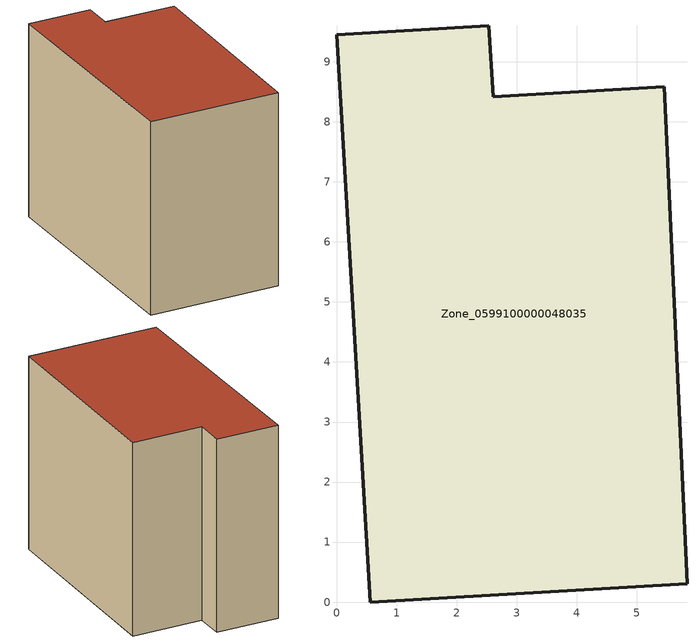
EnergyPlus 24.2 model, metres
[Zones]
Zone_0599100000048035
 floor ground (C_G): 0.56,0 0,9.45 2.54,9.6 2.61,8.42 5.46,8.59 5.84,0.31 z0
 wall outside (C_F): 2.61,8.42 2.54,9.6 0,9.45 0.56,0 5.84,0.31 5.46,8.59 2.61,8.42 z0:7.84
 roof outside (C_R): 5.84,0.31 5.46,8.59 2.61,8.42 2.54,9.6 0,9.45 0.56,0 z7.84
[BUILDING]
Pand.0599100000048035: North Axis=0; Terrain=City; Loads Convergence Tolerance Value=0.04; Temperature Convergence Tolerance Value=0.4; Solar Distribution=FullExterior; Maximum Number of Warmup Days=25; Minimum Number of Warmup Days=1
[Site:Location]
Rotterdam.The.Hague.AP_ZH_NLD Design_Conditions: Latitude=51.96; Longitude=4.45; Time Zone=1; Elevation=-4.5
[SITE:GROUNDTEMPERATURE:BUILDINGSURFACE]
18, 18, 18, 18, 18, 18, 18, 18, 18, 18, 18, 18
[MATERIAL] Thermal Absorptance=0.9; Solar Absorptance=0.7; Visible Absorptance=0.7
Name | Roughness | Thickness | Conductivity | Density | Specific Heat
G.TI.1975-1991 | MediumSmooth | 0.15 | 0.288461 | 540 | 1210
F.TI.1975-1991 | Rough | 0.3 | 0.230769 | 1920 | 840
R.TI.1975-1991 | MediumRough | 0.2 | 0.153846 | 1500 | 1000
[CONSTRUCTION]
C_G: G.TI.1975-1991
C_F: F.TI.1975-1991
C_R: R.TI.1975-1991
[ZONE]
Zone_0599100000048035: Type=1; Multiplier=1; Ceiling Height=Autocalculate; Volume=Autocalculate; Floor Area=autocalculate; Part of Total Floor Area=Yes
[ZONEINFILTRATION:DESIGNFLOWRATE]
Infil_Zone_0599100000048035: Zone or ZoneList or Space or SpaceList=Zone_0599100000048035; Schedule=AlwaysOn; Design Flow Rate Calculation Method=Flow/Area; Flow Rate per Floor Area=0.003; Constant Term Coefficient=1; Temperature Term Coefficient=0; Velocity Term Coefficient=0; Velocity Squared Term Coefficient=0
[HVACTEMPLATE:ZONE:IDEALLOADSAIRSYSTEM]
Zone_0599100000048035: Maximum Heating Supply Air Temperature=50; Minimum Cooling Supply Air Temperature=13; Maximum Heating Supply Air Humidity Ratio=0.0156; Minimum Cooling Supply Air Humidity Ratio=0.0077; Heating Limit=NoLimit; Cooling Limit=NoLimit; Dehumidification Control Type=ConstantSensibleHeatRatio; Cooling Sensible Heat Ratio=0.7; Dehumidification Setpoint=60; Humidification Control Type=None; Humidification Setpoint=30; Outdoor Air Method=None; Outdoor Air Flow Rate per Person=0.00944; Outdoor Air Flow Rate per Zone Floor Area=0; Outdoor Air Flow Rate per Zone=0; Demand Controlled Ventilation Type=None; Outdoor Air Economizer Type=NoEconomizer; Heat Recovery Type=None; Sensible Heat Recovery Effectiveness=0.7; Latent Heat Recovery Effectiveness=0.65
[ZONECONTROL:THERMOSTAT]
ThermostatControl_Zone_0599100000048035: Zone or ZoneList=Zone_0599100000048035; Control Type Schedule=DualSetpointControlType; Control 1=Thermostat_Zone_0599100000048035; Temperature Difference Between Cutout And Setpoint=0
[THERMOSTATSETPOINT:DUALSETPOINT]
Thermostat_Zone_0599100000048035: Heating Setpoint Temperature Schedule=HeatingSetpoint_Zone_0599100000048035; Cooling Setpoint Temperature Schedule=CoolingSetpoint_Zone_0599100000048035
[SCHEDULE:COMPACT]
HeatingSetpoint_Zone_0599100000048035: Through: 12/31, For: AllDays, Until: 24:00, 21
CoolingSetpoint_Zone_0599100000048035: Through: 12/31, For: AllDays, Until: 24:00, 24
DualSetpointControlType: Through: 12/31, For: AllDays, Until: 24:00, 4
AlwaysOn: Through: 12/31, For: AllDays, Until: 24:00, 1
